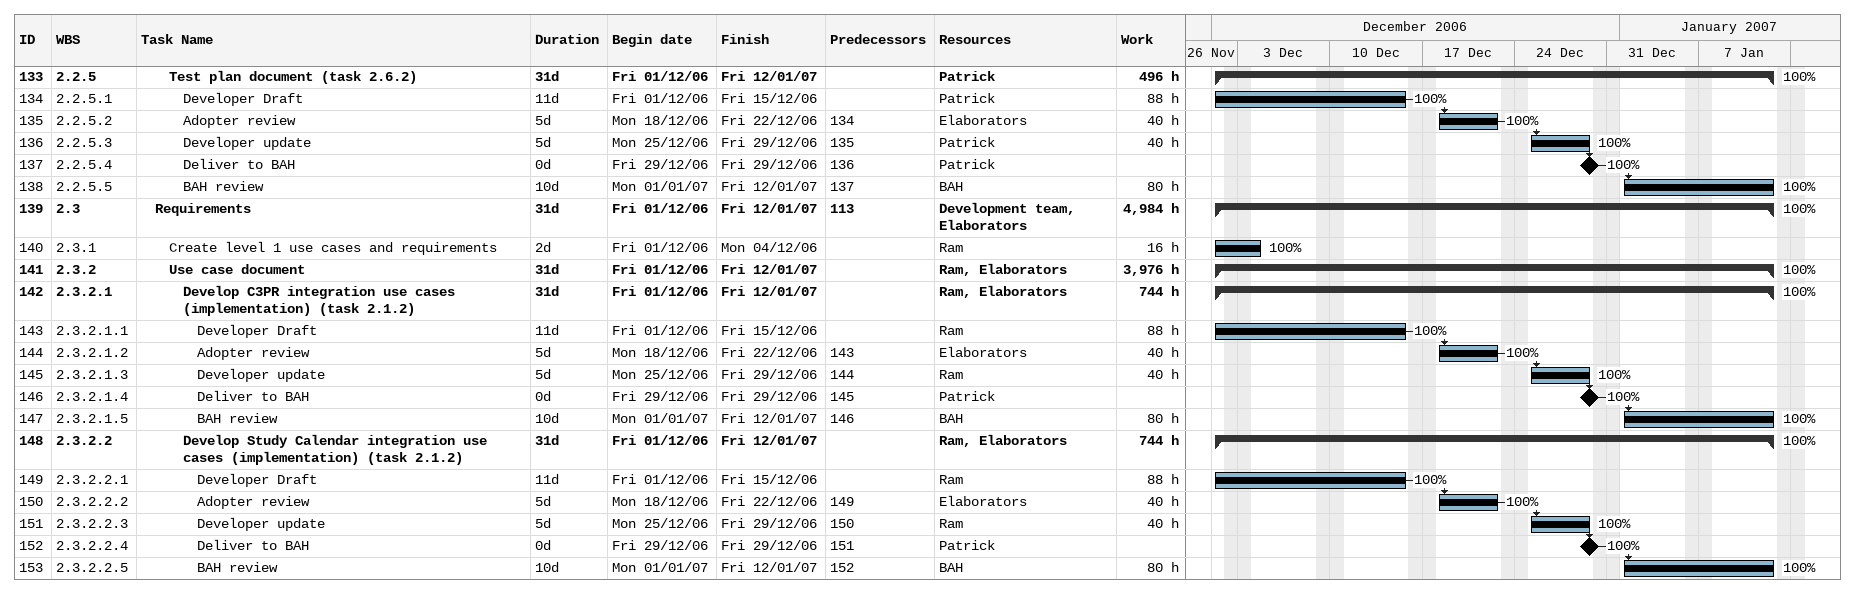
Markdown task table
| ID | WBS | Task | Duration | Start | Finish | Predecessors | Resources | % complete | Work (h) |
|---|---|---|---|---|---|---|---|---|---|
| 133 | 2.2.5 | **Test plan document (task 2.6.2)** | 31d | 2006-12-01 | 2007-01-12 |  | Patrick | 100 | 496 |
| 134 | 2.2.5.1 | Developer Draft | 11d | 2006-12-01 | 2006-12-15 |  | Patrick | 100 | 88 |
| 135 | 2.2.5.2 | Adopter review | 5d | 2006-12-18 | 2006-12-22 | 134 | Elaborators | 100 | 40 |
| 136 | 2.2.5.3 | Developer update | 5d | 2006-12-25 | 2006-12-29 | 135 | Patrick | 100 | 40 |
| 137 | 2.2.5.4 | Deliver to BAH | 0d | 2006-12-29 | 2006-12-29 | 136 | Patrick | 100 |  |
| 138 | 2.2.5.5 | BAH review | 10d | 2007-01-01 | 2007-01-12 | 137 | BAH | 100 | 80 |
| 139 | 2.3 | **Requirements** | 31d | 2006-12-01 | 2007-01-12 | 113 | Development team, Elaborators | 100 | 4984 |
| 140 | 2.3.1 | Create level 1 use cases and requirements | 2d | 2006-12-01 | 2006-12-04 |  | Ram | 100 | 16 |
| 141 | 2.3.2 | **Use case document** | 31d | 2006-12-01 | 2007-01-12 |  | Ram, Elaborators | 100 | 3976 |
| 142 | 2.3.2.1 | **Develop C3PR integration use cases (implementation) (task 2.1.2)** | 31d | 2006-12-01 | 2007-01-12 |  | Ram, Elaborators | 100 | 744 |
| 143 | 2.3.2.1.1 | Developer Draft | 11d | 2006-12-01 | 2006-12-15 |  | Ram | 100 | 88 |
| 144 | 2.3.2.1.2 | Adopter review | 5d | 2006-12-18 | 2006-12-22 | 143 | Elaborators | 100 | 40 |
| 145 | 2.3.2.1.3 | Developer update | 5d | 2006-12-25 | 2006-12-29 | 144 | Ram | 100 | 40 |
| 146 | 2.3.2.1.4 | Deliver to BAH | 0d | 2006-12-29 | 2006-12-29 | 145 | Patrick | 100 |  |
| 147 | 2.3.2.1.5 | BAH review | 10d | 2007-01-01 | 2007-01-12 | 146 | BAH | 100 | 80 |
| 148 | 2.3.2.2 | **Develop Study Calendar integration use cases (implementation) (task 2.1.2)** | 31d | 2006-12-01 | 2007-01-12 |  | Ram, Elaborators | 100 | 744 |
| 149 | 2.3.2.2.1 | Developer Draft | 11d | 2006-12-01 | 2006-12-15 |  | Ram | 100 | 88 |
| 150 | 2.3.2.2.2 | Adopter review | 5d | 2006-12-18 | 2006-12-22 | 149 | Elaborators | 100 | 40 |
| 151 | 2.3.2.2.3 | Developer update | 5d | 2006-12-25 | 2006-12-29 | 150 | Ram | 100 | 40 |
| 152 | 2.3.2.2.4 | Deliver to BAH | 0d | 2006-12-29 | 2006-12-29 | 151 | Patrick | 100 |  |
| 153 | 2.3.2.2.5 | BAH review | 10d | 2007-01-01 | 2007-01-12 | 152 | BAH | 100 | 80 |
